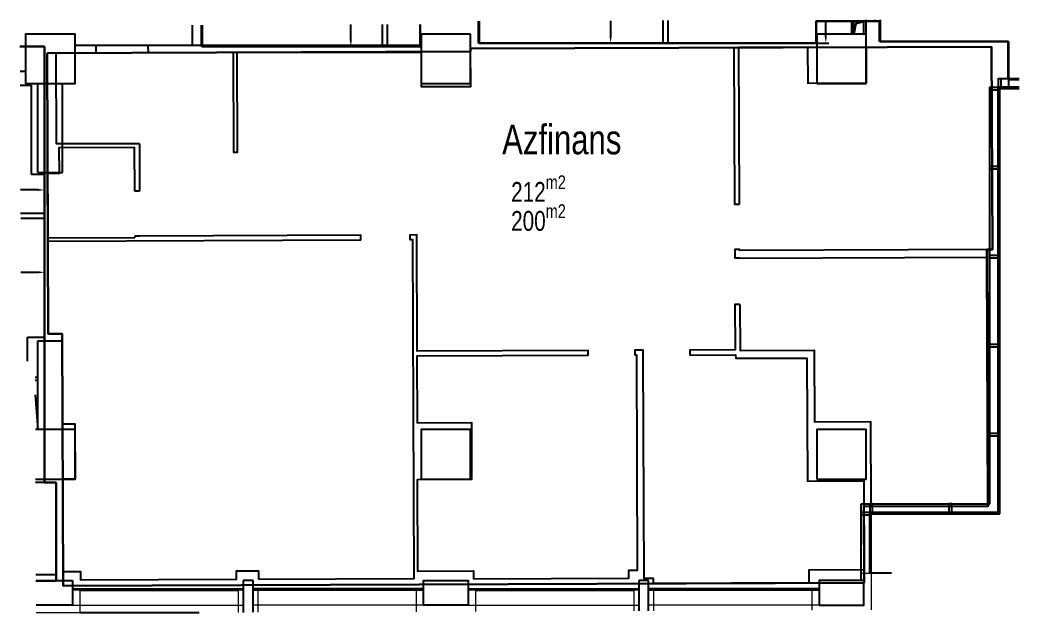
# Model space of a CAD drawing. Header units: millimetres. Extents: x 1372008 to 1411205, y -60754 to -33345.
# Drawn here: x 1391002 to 1411205, y -60754 to -48758 of the extents above; entities that cross this region are included whole.
import ezdxf

# ---------------------------------------------------------------- set-up
doc = ezdxf.new("R2010")
doc.units = ezdxf.units.MM
doc.linetypes.add('HIDDEN', pattern=[0.375, 0.25, -0.125])
for name, color, linetype in [('Baca', 7, 'Continuous'), ('Divar-esas', 7, 'Continuous'), ('Divar-komek', 7, 'Continuous'), ('metal', 7, 'Continuous'), ('OFFICE_BOUNDARY', 3, 'Continuous'), ('Pencere', 7, 'Continuous'), ('plita 2', 7, 'Continuous'), ('sutun1', 7, 'Continuous'), ('Tavan', 7, 'Continuous')]:
    doc.layers.add(name, color=color, linetype=linetype)
doc.layers.add('Fasad detali', color=37, linetype='Continuous', lineweight=20)
doc.layers.add('obl. keramogranit', color=138, linetype='Continuous', lineweight=18, true_color=0x005252)
doc.layers.add('plita', color=182, linetype='Continuous', lineweight=5, true_color=0x3a07c5)
doc.styles.add('Yazilar', font='txt', dxfattribs={"width": 0.75})

msp = doc.modelspace()

# ---------------------------------------------------------------- linework, layer by layer
for p, q in [((1394485, -48865), (1394485, -49273)), ((1394685, -49295), (1394685, -48864)), ((1398335, -49295), (1398335, -48850)), ((1398435, -49295), (1398435, -48850)), ((1399095, -49295), (1399095, -48847)), ((1400285, -48782), (1400285, -49225)), ((1404005, -48771), (1404005, -49225)), ((1404105, -48771), (1404105, -49225)), ((1407105, -49225), (1407105, -48785)), ((1407105, -48785), (1408295, -48785)), ((1408295, -48785), (1408295, -48758)), ((1408395, -48758), (1408395, -49195)), ((1404105, -49225), (1407105, -49225)), ((1410995, -49195), (1408395, -49195)), ((1410995, -49965), (1410995, -49195)), ((1391005, -50075), (1391225, -50075)), ((1391225, -50075), (1391225, -51875)), ((1411205, -49965), (1410995, -49965)), ((1391225, -51875), (1391495, -51875)), ((1391495, -51875), (1391495, -52675)), ((1391495, -52675), (1391015, -52675)), ((1391495, -52775), (1391016, -52775)), ((1391495, -55175), (1391495, -52775)), ((1391155, -55659), (1391155, -55175)), ((1391155, -55175), (1391495, -55175)), ((1391735, -58115), (1391317, -58115)), ((1391735, -59975), (1391735, -58115)), ((1391324, -59975), (1391735, -59975))]:
    msp.add_line(p, q)
at = {"color": 18, "lineweight": -3, "true_color": 0x000000}
for p, q in [((1394675, -49295), (1394675, -48865)), ((1399085, -48847), (1399085, -49295)), ((1400275, -49225), (1400275, -48782)), ((1408385, -48785), (1407095, -48785)), ((1407095, -48785), (1407095, -49225)), ((1408385, -49195), (1408385, -48785)), ((1391495, -49295), (1391002, -49295)), ((1391495, -58115), (1391495, -49295)), ((1399085, -49295), (1394675, -49295)), ((1407095, -49225), (1400275, -49225)), ((1410985, -49195), (1408385, -49195)), ((1410985, -49965), (1410985, -49195)), ((1391552, -49427), (1400115, -49393)), ((1391575, -55107), (1391552, -49427)), ((1400115, -49333), (1410652, -49301)), ((1400115, -49393), (1400115, -49333)), ((1410652, -49301), (1410668, -53401)), ((1411205, -49965), (1410985, -49965)), ((1410668, -53401), (1410558, -53401)), ((1410558, -53401), (1410579, -58591)), ((1391855, -55106), (1391575, -55107)), ((1391875, -60206), (1391855, -55106)), ((1391735, -58115), (1391495, -58115)), ((1391735, -60105), (1391735, -58115)), ((1410579, -58591), (1408069, -58601)), ((1408069, -58601), (1408075, -60141)), ((1391325, -60105), (1391735, -60105)), ((1408075, -60141), (1391875, -60206))]:
    msp.add_line(p, q, dxfattribs=at)
at = {"color": 1, "lineweight": 30}
for p, q in [((1394685, -49295), (1394685, -48864)), ((1399095, -48847), (1399095, -49295)), ((1400285, -49225), (1400285, -48782)), ((1408395, -48785), (1407105, -48785)), ((1407105, -48785), (1407105, -49225)), ((1408395, -49195), (1408395, -48785)), ((1391495, -49295), (1391002, -49295)), ((1391495, -58115), (1391495, -49295)), ((1399095, -49295), (1394685, -49295)), ((1407105, -49225), (1400285, -49225)), ((1410995, -49195), (1408395, -49195)), ((1410995, -49965), (1410995, -49195)), ((1391551, -49427), (1400114, -49393)), ((1391573, -55107), (1391551, -49427)), ((1400114, -49333), (1410650, -49301)), ((1400114, -49393), (1400114, -49333)), ((1410650, -49301), (1410667, -53401)), ((1411205, -49965), (1410995, -49965)), ((1410667, -53401), (1410557, -53401)), ((1410557, -53401), (1410578, -58591)), ((1391853, -55106), (1391573, -55107)), ((1391874, -60206), (1391853, -55106)), ((1391735, -58115), (1391495, -58115)), ((1391735, -60105), (1391735, -58115)), ((1410578, -58591), (1408068, -58601)), ((1408068, -58601), (1408074, -60141)), ((1391325, -60105), (1391735, -60105)), ((1408074, -60141), (1391874, -60206))]:
    msp.add_line(p, q, dxfattribs=at)
at = {"color": 0, "lineweight": -2}
for p, q in [((1397693, -49170), (1397693, -48852)), ((1402946, -48774), (1402946, -49100)), ((1407298, -49100), (1407298, -48761)), ((1391370, -52196), (1391013, -52196)), ((1391020, -53862), (1391370, -53862))]:
    msp.add_line(p, q, dxfattribs=at)
at = {"color": 0, "lineweight": -2, "transparency": 16777216}
for p, q in [((1397445, -49295), (1397755, -49295)), ((1402954, -49225), (1402883, -49225)), ((1406660, -49225), (1407360, -49225)), ((1391495, -52244), (1391495, -52134)), ((1391495, -53834), (1391495, -53800))]:
    msp.add_line(p, q, dxfattribs=at)
for points in [[(1393418, -51260), (1391738, -51266), (1391731, -49426), (1392541, -49423), (1392540, -49273)], [(1399115, -49273), (1392115, -49273)], [(1393590, -49269), (1393591, -49419), (1395311, -49412), (1395319, -51432), (1395399, -51432), (1395391, -49412), (1399115, -49412), (1399117, -50103), (1400117, -50103), (1400114, -49333), (1405440, -49312), (1405453, -52482), (1405553, -52481)], [(1394685, -49295), (1398335, -49295)], [(1398435, -49295), (1399095, -49295)], [(1400285, -49225), (1404005, -49225)], [(1405553, -52481), (1405540, -49311), (1406930, -49306), (1406933, -50036), (1408123, -50031), (1408120, -49311), (1410650, -49301), (1410667, -53401), (1405557, -53421), (1405557, -53401)], [(1410995, -49965), (1410995, -50165)], [(1393418, -51260), (1393422, -52220)], [(1393322, -52220), (1393318, -51340), (1391788, -51346), (1391791, -51866), (1391551, -51867), (1391556, -53167), (1393326, -53160)], [(1393197, -51706), (1393196, -51706)], [(1393422, -52220), (1393322, -52220)], [(1393426, -53130), (1393326, -53130)], [(1393326, -53130), (1393326, -53160)], [(1397896, -53212), (1397896, -53112), (1393426, -53130)], [(1402495, -55543), (1402495, -55443), (1399035, -55457), (1399026, -53107), (1398886, -53108), (1398886, -53208)], [(1397896, -53212), (1391566, -53237), (1391573, -55107), (1391853, -55106), (1391861, -56926), (1392111, -56925), (1392115, -58045), (1391865, -58046), (1391873, -59916), (1392223, -59914), (1392223, -60084), (1395383, -60072), (1395383, -59902), (1395823, -59900), (1395823, -60070)], [(1395823, -60070), (1398973, -60057), (1398946, -53208), (1398886, -53208)], [(1405557, -53401), (1405457, -53402), (1405457, -53572), (1405557, -53571), (1405557, -53581)], [(1405561, -54511), (1405565, -55441), (1407065, -55435), (1407071, -56885), (1408201, -56881), (1408208, -58601), (1410578, -58591), (1410557, -53561), (1405557, -53581)], [(1405561, -54511), (1405461, -54512), (1405465, -55431), (1404545, -55435), (1404545, -55535)], [(1402495, -55543), (1399025, -55557), (1399031, -56907), (1400131, -56903), (1400135, -58053), (1399035, -58057), (1399043, -59907), (1400173, -59903), (1400173, -60063), (1403313, -60050), (1403313, -59890), (1403493, -59889), (1403475, -55539), (1403435, -55540)], [(1403605, -55539), (1403605, -55439), (1403435, -55440), (1403435, -55540)], [(1404545, -55535), (1405475, -55531), (1405476, -55601), (1406916, -55596), (1406925, -58086), (1408065, -58081), (1408073, -59881), (1406953, -59886), (1406954, -60146), (1403814, -60158), (1403813, -60058), (1403623, -60059), (1403605, -55539)]]:
    msp.add_lwpolyline(points)
at = {"color": 0, "transparency": 16777216}
for points in [[(1397672, -49170), (1397713, -49170), (1397693, -49295)], [(1402925, -49100), (1402966, -49100), (1402946, -49225)], [(1407277, -49100), (1407318, -49100), (1407298, -49225)], [(1391370, -52175), (1391370, -52217), (1391495, -52196)], [(1391370, -53841), (1391370, -53883), (1391495, -53862)]]:
    msp.add_solid(points, dxfattribs=at)
at = {"layer": 'Baca'}
msp.add_line((1391310, -56340), (1391365, -57045), dxfattribs=at)
at = {"layer": 'Baca', "linetype": 'ByBlock'}
msp.add_lwpolyline([(1408065, -48795), (1407903, -48839), (1407865, -49045)], dxfattribs=at)
at = {"layer": 'Divar-komek'}
for p, q in [((1408624, -59945), (1408215, -59945)), ((1408624, -59945), (1408215, -59945)), ((1408624, -59945), (1408215, -59945)), ((1392215, -60745), (1394626, -60745))]:
    msp.add_line(p, q, dxfattribs=at)
at = {"layer": 'Fasad detali'}
msp.add_line((1392215, -60754), (1392215, -60745), dxfattribs=at)
at = {"layer": 'metal'}
for p, q in [((1410815, -50145), (1410785, -50145)), ((1410815, -50145), (1410815, -50115)), ((1410815, -51745), (1410785, -51745)), ((1410815, -53545), (1410785, -53545)), ((1410815, -55345), (1410785, -55345)), ((1410815, -57145), (1410785, -57145)), ((1408215, -58745), (1408185, -58745)), ((1408215, -58745), (1408215, -58715)), ((1409815, -58745), (1409815, -58715))]:
    msp.add_line(p, q, dxfattribs=at)
for points in [[(1410845, -50115), (1410845, -49945), (1410785, -49945), (1410785, -50115)], [(1410785, -50175), (1410615, -50175), (1410615, -50115), (1410785, -50115)], [(1410785, -51775), (1410615, -51775), (1410615, -51715), (1410785, -51715)], [(1410785, -53575), (1410615, -53575), (1410615, -53515), (1410785, -53515)], [(1410785, -55375), (1410615, -55375), (1410615, -55315), (1410785, -55315)], [(1410785, -57175), (1410615, -57175), (1410615, -57115), (1410785, -57115)], [(1408245, -58715), (1408245, -58545), (1408185, -58545), (1408185, -58715)], [(1409845, -58715), (1409845, -58545), (1409785, -58545), (1409785, -58715)], [(1408185, -58775), (1408015, -58775), (1408015, -58715), (1408185, -58715)]]:
    msp.add_lwpolyline(points, close=True, dxfattribs=at)
at = {"layer": 'obl. keramogranit'}
for p, q in [((1408015, -59945), (1408215, -59945)), ((1408015, -59945), (1408015, -60095)), ((1408215, -59945), (1408215, -60691)), ((1392215, -60295), (1392065, -60295)), ((1392215, -60295), (1392215, -60745)), ((1395415, -60295), (1395415, -60742)), ((1395515, -60295), (1395415, -60295)), ((1395715, -60295), (1395815, -60295)), ((1395815, -60295), (1395815, -60740)), ((1399015, -60295), (1399015, -60727)), ((1399015, -60295), (1399165, -60295)), ((1400215, -60295), (1400065, -60295)), ((1400215, -60295), (1400215, -60723)), ((1403415, -60295), (1403415, -60710)), ((1403515, -60295), (1403415, -60295)), ((1403715, -60295), (1403815, -60295)), ((1403815, -60295), (1403815, -60708)), ((1407015, -60295), (1407015, -60695)), ((1407015, -60295), (1407165, -60295)), ((1391328, -60745), (1392215, -60745))]:
    msp.add_line(p, q, dxfattribs=at)
at = {"layer": 'OFFICE_BOUNDARY'}
msp.add_lwpolyline([(1391552, -49427), (1400115, -49393), (1400115, -49333), (1410652, -49301), (1410668, -53401), (1410558, -53401), (1410579, -58591), (1408069, -58601), (1408075, -60141), (1391875, -60206), (1391855, -55106), (1391575, -55107), (1391552, -49427)], close=True, dxfattribs=at)
at = {"layer": 'Pencere'}
for p, q in [((1411205, -50115), (1410785, -50115)), ((1410785, -58715), (1410785, -50115)), ((1410815, -58745), (1410815, -50145)), ((1410815, -50145), (1411205, -50145)), ((1408185, -59945), (1408185, -58715)), ((1408185, -58715), (1410785, -58715)), ((1408215, -59945), (1408215, -58745)), ((1408215, -58745), (1410815, -58745)), ((1392065, -60265), (1395515, -60265)), ((1392215, -60295), (1395415, -60295)), ((1399165, -60265), (1395715, -60265)), ((1399015, -60295), (1395815, -60295)), ((1400065, -60265), (1403515, -60265)), ((1400215, -60295), (1403415, -60295)), ((1407165, -60265), (1403715, -60265)), ((1407015, -60295), (1403815, -60295))]:
    msp.add_line(p, q, dxfattribs=at)
at = {"layer": 'plita', "linetype": 'HIDDEN', "ltscale": 5}
for p, q in [((1392065, -60595), (1395515, -60595)), ((1399165, -60595), (1395715, -60595)), ((1400065, -60595), (1403515, -60595)), ((1407165, -60595), (1403715, -60595))]:
    msp.add_line(p, q, dxfattribs=at)
at = {"layer": 'plita 2'}
for p, q in [((1408065, -48795), (1407865, -48795)), ((1407865, -49045), (1407865, -48795)), ((1408065, -49045), (1408065, -48795)), ((1411205, -49945), (1410845, -49945)), ((1410615, -58545), (1410615, -50175)), ((1391309, -56045), (1391365, -56045)), ((1408015, -60095), (1408015, -58545)), ((1408015, -58545), (1410615, -58545))]:
    msp.add_line(p, q, dxfattribs=at)
at = {"layer": 'sutun1', "color": 134}
for p, q in [((1394485, -48865), (1394485, -49273)), ((1391915, -49045), (1391115, -49045)), ((1391115, -49045), (1391115, -49295)), ((1392115, -49045), (1391915, -49045)), ((1392115, -49273), (1392115, -49045)), ((1391115, -49295), (1391002, -49295)), ((1394485, -49273), (1392115, -49273))]:
    msp.add_line(p, q, dxfattribs=at)
at = {"layer": 'sutun1'}
for p, q in [((1391002, -49295), (1391115, -49295)), ((1391004, -49795), (1391115, -49795)), ((1391365, -51845), (1391365, -50045)), ((1391865, -51845), (1391865, -50045)), ((1391365, -51845), (1391865, -51845)), ((1391365, -57045), (1391365, -55245)), ((1391365, -55245), (1391865, -55245)), ((1391865, -57045), (1391865, -55245)), ((1392115, -57045), (1391313, -57045)), ((1392115, -58045), (1392115, -57045)), ((1391317, -58045), (1392115, -58045)), ((1391325, -60095), (1392065, -60095)), ((1392065, -60095), (1392065, -60595)), ((1395715, -60095), (1395515, -60095)), ((1395515, -60095), (1395515, -60741)), ((1395715, -60740), (1395715, -60095)), ((1403715, -60095), (1403515, -60095)), ((1403515, -60095), (1403515, -60709)), ((1403715, -60709), (1403715, -60095)), ((1392065, -60595), (1391327, -60595))]:
    msp.add_line(p, q, dxfattribs=at)
for points in [[(1391115, -50045), (1392115, -50045), (1392115, -49045), (1391115, -49045)], [(1407115, -50045), (1408115, -50045), (1408115, -49045), (1407115, -49045)], [(1399115, -58045), (1400115, -58045), (1400115, -57045), (1399115, -57045)], [(1407115, -58045), (1408115, -58045), (1408115, -57045), (1407115, -57045)], [(1400065, -60595), (1399165, -60595), (1399165, -60095), (1400065, -60095)], [(1407165, -60595), (1408065, -60595), (1408065, -60095), (1407165, -60095)]]:
    msp.add_lwpolyline(points, close=True, dxfattribs=at)
for points in [[(1399115, -49045), (1399115, -50045), (1400115, -50045), (1400115, -49045)], [(1400115, -49045), (1399115, -49045)]]:
    msp.add_lwpolyline(points, dxfattribs=at)
at = {"layer": 'Tavan'}
for p, q in [((1407815, -48759), (1407815, -49045)), ((1408115, -49045), (1408115, -48758)), ((1391308, -55985), (1391365, -55985))]:
    msp.add_line(p, q, dxfattribs=at)

# ---------------------------------------------------------------- texts
at = {"layer": 'Divar-esas', "attachment_point": 1, "style": 'Yazilar'}
for s, width, heights, insert, char_height in [('{\\f@Arial Unicode MS|b0|i0|c0|p34;Azfinans}', 8453.4, [-620], (1400753, -50875), 600), ('\\A1;{\\f@Arial Unicode MS|b0|i0|c0|p34;\\C256;\\c0;212\\f@Arial Unicode MS|b0|i0|c204|p34;\\H0.7x;\\Sm2^ ;}', 5488.74, [-402], (1400934, -51900), 400), ('\\A1;{\\f@Arial Unicode MS|b0|i0|c0|p34;\\C1;200\\f@Arial Unicode MS|b0|i0|c204|p34;\\H0.7x;\\Sm2^ ;}', 5488.74, [-409], (1400934, -52486), 400)]:
    msp.add_mtext_dynamic_manual_height_columns(s, width=width, gutter_width=250, heights=heights, dxfattribs=dict(at, insert=insert, char_height=char_height))

doc.saveas('drawing.dxf')
